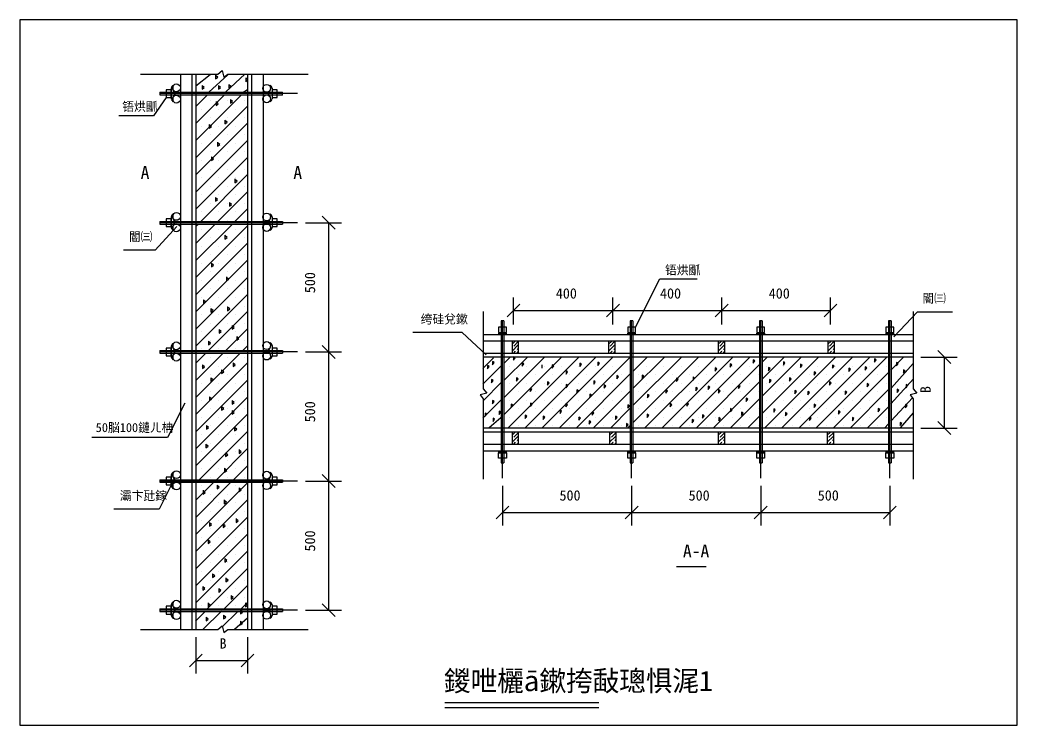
# Model space of a CAD drawing. Header units: metres. Extents: x 0 to 193, y 0 to 136.
import ezdxf

# ---------------------------------------------------------------- set-up
doc = ezdxf.new("R2010")
doc.units = ezdxf.units.M
doc.layers.add(' ', color=7, linetype='Continuous')

msp = doc.modelspace()

# ---------------------------------------------------------------- linework, layer by layer
at = {"layer": ' '}
for p, q in [((23.31, 125.99), (38.31, 125.99)), ((31.06, 125.99), (31.06, 18.49)), ((33.28, 125.99), (33.28, 18.49)), ((34.06, 125.99), (34.06, 18.49)), ((34.07, 123.75), (36.84, 125.96)), ((36.59, 122.52), (40.22, 125.9)), ((37.88, 125.84), (37.88, 125.1)), ((38.29, 125.43), (37.88, 125.76)), ((38.31, 125.99), (39.13, 126.74)), ((39.13, 126.74), (39.5, 125.44)), ((39.5, 125.44), (40.24, 126)), ((39.85, 122.58), (43.54, 126.02)), ((40.24, 125.99), (55.81, 125.99)), ((44.06, 125.99), (44.06, 18.49)), ((44.85, 125.99), (44.85, 18.49)), ((47.06, 125.99), (47.06, 18.49)), ((35.26, 123.82), (35.26, 123.08)), ((35.67, 123.41), (35.26, 123.73)), ((37.88, 125.1), (38.29, 125.43)), ((38.44, 123.81), (38.44, 123.07)), ((38.85, 123.4), (38.44, 123.73)), ((40.44, 124.03), (40.44, 123.29)), ((40.85, 123.62), (40.44, 123.95)), ((40.44, 123.29), (40.85, 123.62)), ((43.73, 125.29), (43.73, 124.55)), ((44.14, 124.88), (43.73, 125.2)), ((43.73, 124.55), (44.14, 124.88)), ((27.06, 122.49), (50.81, 122.49)), ((27.06, 122.49), (27.06, 121.99)), ((53.76, 122.24), (27.06, 122.24)), ((27.06, 121.99), (50.81, 121.99)), ((28.31, 122.99), (28.31, 121.49)), ((29.31, 122.99), (28.31, 122.99)), ((29.31, 123.27), (29.31, 121.2)), ((29.31, 121.49), (29.31, 122.99)), ((35.26, 123.08), (35.67, 123.41)), ((38.44, 123.07), (38.85, 123.4)), ((43.24, 122.52), (44.04, 123.01)), ((49.81, 122.99), (48.81, 122.99)), ((48.81, 122.99), (48.81, 121.49)), ((48.82, 123.27), (48.82, 121.2)), ((49.81, 121.49), (49.81, 122.99)), ((50.79, 122.49), (50.79, 121.97)), ((28.31, 121.49), (25.84, 117.96)), ((28.31, 121.49), (29.31, 121.49)), ((37.96, 120.69), (37.96, 119.95)), ((38.37, 120.28), (37.96, 120.61)), ((37.96, 119.95), (38.37, 120.28)), ((40.76, 121.12), (40.76, 120.38)), ((41.17, 120.71), (40.76, 121.04)), ((40.76, 120.38), (41.17, 120.71)), ((48.81, 121.49), (49.81, 121.49)), ((25.84, 117.96), (19.13, 117.96)), ((36.66, 116.27), (36.66, 115.53)), ((37.07, 115.86), (36.66, 116.19)), ((36.66, 115.53), (37.07, 115.86)), ((39.68, 117.13), (39.68, 116.4)), ((40.09, 116.72), (39.68, 117.05)), ((39.68, 116.4), (40.09, 116.72)), ((38.28, 112.82), (38.28, 112.08)), ((38.69, 112.41), (38.28, 112.74)), ((38.28, 112.08), (38.69, 112.41)), ((37.09, 110.02), (37.09, 109.28)), ((37.5, 109.61), (37.09, 109.94)), ((37.09, 109.28), (37.5, 109.61)), ((41.62, 105.71), (41.62, 104.97)), ((42.03, 105.3), (41.62, 105.63)), ((41.62, 104.97), (42.03, 105.3)), ((37.85, 102.15), (37.85, 101.42)), ((38.26, 101.74), (37.85, 102.07)), ((37.85, 101.42), (38.26, 101.74)), ((40.54, 101.18), (40.54, 100.45)), ((40.95, 100.77), (40.54, 101.1)), ((40.54, 100.45), (40.95, 100.77)), ((27.06, 97.49), (50.81, 97.49)), ((27.06, 97.49), (27.06, 96.99)), ((53.76, 97.24), (27.06, 97.24)), ((27.06, 96.99), (50.81, 96.99)), ((28.31, 97.99), (28.31, 96.49)), ((29.31, 97.99), (28.31, 97.99)), ((29.31, 98.37), (29.31, 96.3)), ((29.31, 96.49), (29.31, 97.99)), ((47.11, 97.24), (48.49, 97.24)), ((48.81, 97.99), (48.81, 96.49)), ((49.81, 97.99), (48.81, 97.99)), ((48.82, 98.37), (48.82, 96.3)), ((49.81, 96.49), (49.81, 97.99)), ((50.82, 97.49), (50.82, 96.99)), ((30.38, 96.52), (26.16, 91.96)), ((28.31, 96.49), (29.31, 96.49)), ((39.68, 94.82), (39.68, 94.09)), ((40.09, 94.41), (39.68, 94.74)), ((48.81, 96.49), (49.81, 96.49)), ((39.68, 94.09), (40.09, 94.41)), ((26.16, 91.96), (20.08, 91.96)), ((37.09, 89.44), (37.09, 88.7)), ((37.5, 89.03), (37.09, 89.35)), ((37.09, 88.7), (37.5, 89.03)), ((40, 86.74), (40, 86)), ((40.41, 86.33), (40, 86.66)), ((40, 86), (40.41, 86.33)), ((119.17, 77), (123.88, 86.38)), ((123.88, 86.38), (131.1, 86.38)), ((35.53, 82.32), (35.53, 81.58)), ((35.94, 81.91), (35.53, 82.24)), ((35.53, 81.58), (35.94, 81.91)), ((36.99, 80.66), (36.99, 79.93)), ((37.4, 80.25), (36.99, 80.58)), ((36.99, 79.93), (37.4, 80.25)), ((40.21, 80.96), (40.21, 80.22)), ((40.62, 80.55), (40.21, 80.87)), ((40.21, 80.22), (40.62, 80.55)), ((89.67, 80.09), (89.67, 65.09)), ((169.21, 75.18), (173.79, 80.02)), ((172.91, 80.09), (172.91, 65.09)), ((173.79, 80.02), (180.57, 80.02)), ((41.08, 77.36), (41.08, 76.62)), ((41.49, 76.95), (41.08, 77.27)), ((93.17, 78.25), (93.17, 50.75)), ((93.67, 78.25), (93.17, 78.25)), ((93.42, 47.8), (93.42, 78.25)), ((93.67, 78.25), (93.67, 50.75)), ((118.17, 78.25), (118.17, 50.75)), ((118.67, 78.25), (118.17, 78.25)), ((118.42, 47.8), (118.42, 78.25)), ((118.67, 78.25), (118.67, 50.75)), ((143.17, 78.25), (143.17, 50.75)), ((143.67, 78.25), (143.17, 78.25)), ((143.42, 47.8), (143.42, 78.25)), ((143.67, 78.25), (143.67, 50.75)), ((168.17, 78.25), (168.17, 50.75)), ((168.67, 78.25), (168.17, 78.25)), ((168.42, 47.8), (168.42, 78.25)), ((168.67, 78.25), (168.67, 50.75)), ((38.55, 76.58), (38.55, 75.84)), ((38.96, 76.17), (38.55, 76.49)), ((38.55, 75.84), (38.96, 76.17)), ((41.08, 76.62), (41.49, 76.95)), ((85.59, 75.99), (76.08, 75.99)), ((90.25, 71.64), (85.59, 75.99)), ((89.64, 75.58), (173.04, 75.58)), ((92.56, 75.78), (94.26, 75.78)), ((92.67, 77), (92.67, 76)), ((94.17, 77), (92.67, 77)), ((92.67, 76), (94.17, 76)), ((94.17, 76), (94.17, 77)), ((117.57, 75.78), (119.27, 75.78)), ((117.67, 77), (117.67, 76)), ((119.17, 77), (117.67, 77)), ((117.67, 76), (119.17, 76)), ((119.17, 76), (119.17, 77)), ((142.57, 75.78), (144.27, 75.78)), ((142.67, 77), (142.67, 76)), ((144.17, 77), (142.67, 77)), ((142.67, 76), (144.17, 76)), ((144.17, 76), (144.17, 77)), ((167.56, 75.78), (169.26, 75.78)), ((167.67, 77), (167.67, 76)), ((169.17, 77), (167.67, 77)), ((167.67, 76), (169.17, 76)), ((169.17, 76), (169.17, 77)), ((36.51, 74.34), (36.51, 73.6)), ((36.92, 73.93), (36.51, 74.26)), ((36.51, 73.6), (36.92, 73.93)), ((41.96, 75.21), (41.96, 74.48)), ((42.37, 74.8), (41.96, 75.13)), ((41.96, 74.48), (42.37, 74.8)), ((48.82, 73.48), (48.82, 71.41)), ((172.91, 74.34), (89.67, 74.34)), ((95.29, 74.34), (95.29, 71.96)), ((96.49, 74.34), (96.49, 71.96)), ((113.97, 74.34), (113.97, 71.96)), ((115.17, 74.34), (115.17, 71.96)), ((115.17, 73.5), (115.17, 72.05)), ((135.19, 74.34), (135.19, 71.96)), ((136.39, 74.34), (136.39, 71.96)), ((156.43, 74.34), (156.43, 71.96)), ((157.63, 74.34), (157.63, 71.96)), ((27.06, 72.49), (50.81, 72.49)), ((27.06, 72.49), (27.06, 71.99)), ((53.76, 72.24), (27.06, 72.24)), ((27.06, 71.99), (50.81, 71.99)), ((28.31, 72.99), (28.31, 71.49)), ((29.31, 72.99), (28.31, 72.99)), ((28.31, 71.49), (29.31, 71.49)), ((29.31, 73.32), (29.31, 71.25)), ((29.31, 71.49), (29.31, 72.99)), ((47.11, 72.36), (48.49, 72.36)), ((48.81, 72.99), (48.81, 71.49)), ((49.81, 72.99), (48.81, 72.99)), ((48.81, 71.49), (49.81, 71.49)), ((49.81, 71.49), (49.81, 72.99)), ((50.81, 72.49), (50.81, 71.99)), ((172.91, 71.96), (89.67, 71.96)), ((35.34, 69.76), (35.34, 69.03)), ((35.75, 69.35), (35.34, 69.68)), ((41.28, 70.15), (41.28, 69.42)), ((41.69, 69.74), (41.28, 70.07)), ((41.28, 69.42), (41.69, 69.74)), ((91.68, 71.12), (89.6, 69.05)), ((93.21, 69.59), (89.6, 65.99)), ((172.91, 71.25), (89.67, 71.25)), ((90.51, 69.59), (90.51, 68.95)), ((90.82, 69.38), (90.51, 69.59)), ((91.5, 70.4), (91.5, 69.76)), ((91.82, 70.19), (91.5, 70.4)), ((91.5, 69.76), (91.82, 70.19)), ((95.9, 71.07), (95.58, 71.28)), ((95.58, 71.28), (95.58, 70.65)), ((95.58, 70.65), (95.9, 71.07)), ((97.54, 69.91), (97.23, 70.13)), ((97.23, 70.13), (97.23, 69.49)), ((97.23, 69.49), (97.54, 69.91)), ((101.06, 69.76), (101.06, 69.12)), ((103.02, 69.74), (103.02, 69.1)), ((103.34, 69.53), (103.02, 69.74)), ((103.02, 69.1), (103.34, 69.53)), ((108.75, 69.82), (108.43, 70.03)), ((108.43, 70.03), (108.43, 69.39)), ((108.43, 69.39), (108.75, 69.82)), ((112.22, 70.01), (111.91, 70.22)), ((111.91, 70.22), (111.91, 69.59)), ((111.91, 69.59), (112.22, 70.01)), ((137.5, 69.93), (137.5, 69.3)), ((137.82, 69.72), (137.5, 69.93)), ((137.5, 69.3), (137.82, 69.72)), ((142.26, 70.49), (141.94, 70.71)), ((141.94, 70.71), (141.94, 70.07)), ((141.94, 70.07), (142.26, 70.49)), ((147.8, 70.3), (147.8, 69.67)), ((148.12, 70.09), (147.8, 70.3)), ((147.8, 69.67), (148.12, 70.09)), ((151.14, 69.84), (151.14, 69.2)), ((151.46, 69.62), (151.14, 69.84)), ((151.14, 69.2), (151.46, 69.62)), ((157.35, 69.7), (157.35, 69.07)), ((157.67, 69.49), (157.35, 69.7)), ((165.43, 70.91), (165.43, 70.27)), ((165.75, 70.69), (165.43, 70.91)), ((165.43, 70.27), (165.75, 70.69)), ((168.64, 68.72), (171.04, 71.25)), ((168.77, 65.31), (172.91, 69.99)), ((169.68, 70.21), (169.68, 69.57)), ((170, 70), (169.68, 70.21)), ((169.68, 69.57), (170, 70)), ((35.34, 69.03), (35.75, 69.35)), ((39.04, 68.79), (39.04, 68.05)), ((39.45, 68.38), (39.04, 68.71)), ((39.04, 68.05), (39.45, 68.38)), ((90.51, 68.95), (90.82, 69.38)), ((106.04, 68.37), (105.73, 68.58)), ((105.73, 68.58), (105.73, 67.95)), ((105.73, 67.95), (106.04, 68.37)), ((115.54, 67.65), (115.54, 67.01)), ((115.86, 67.44), (115.54, 67.65)), ((120.48, 67.75), (120.48, 67.12)), ((120.8, 67.54), (120.48, 67.75)), ((134.92, 68.95), (134.6, 69.16)), ((134.6, 69.16), (134.6, 68.52)), ((134.6, 68.52), (134.92, 68.95)), ((144.92, 69.24), (144.92, 68.6)), ((145.24, 69.02), (144.92, 69.24)), ((144.92, 68.6), (145.24, 69.02)), ((153.74, 68.37), (153.74, 67.73)), ((154.06, 68.16), (153.74, 68.37)), ((153.74, 67.73), (154.06, 68.16)), ((157.35, 69.07), (157.67, 69.49)), ((160.49, 69.1), (160.49, 68.47)), ((160.81, 68.89), (160.49, 69.1)), ((160.49, 68.47), (160.81, 68.89)), ((163.63, 69.37), (163.63, 68.73)), ((163.95, 69.16), (163.63, 69.37)), ((163.63, 68.73), (163.95, 69.16)), ((171.08, 68.74), (171.08, 68.1)), ((171.4, 68.53), (171.08, 68.74)), ((171.08, 68.1), (171.4, 68.53)), ((36.99, 67.23), (36.99, 66.5)), ((37.4, 66.82), (36.99, 67.15)), ((36.99, 66.5), (37.4, 66.82)), ((93.21, 66.35), (89.69, 62.74)), ((91.32, 66.89), (91.32, 66.25)), ((91.64, 66.68), (91.32, 66.89)), ((91.32, 66.25), (91.64, 66.68)), ((96.16, 67.23), (96.16, 66.59)), ((96.48, 67.02), (96.16, 67.23)), ((96.16, 66.59), (96.48, 67.02)), ((102.47, 66.25), (102.15, 66.46)), ((102.15, 66.46), (102.15, 65.82)), ((102.15, 65.82), (102.47, 66.25)), ((105.77, 65.95), (105.77, 65.31)), ((106.09, 65.74), (105.77, 65.95)), ((105.77, 65.31), (106.09, 65.74)), ((111.08, 66.64), (111.08, 66)), ((111.4, 66.43), (111.08, 66.64)), ((111.08, 66), (111.4, 66.43)), ((113.1, 65.84), (113.1, 65.21)), ((113.42, 65.63), (113.1, 65.84)), ((115.54, 67.01), (115.86, 67.44)), ((120.48, 67.12), (120.8, 67.54)), ((127.12, 67.17), (127.12, 66.53)), ((127.44, 66.96), (127.12, 67.17)), ((127.12, 66.53), (127.44, 66.96)), ((130.31, 67.38), (130.31, 66.75)), ((130.63, 67.17), (130.31, 67.38)), ((130.31, 66.75), (130.63, 67.17)), ((139.46, 65.57), (139.14, 65.78)), ((139.14, 65.78), (139.14, 65.15)), ((145.12, 66.9), (145.12, 66.26)), ((145.44, 66.69), (145.12, 66.9)), ((145.12, 66.26), (145.44, 66.69)), ((149, 67.23), (149, 66.6)), ((149.32, 67.02), (149, 67.23)), ((149, 66.6), (149.32, 67.02)), ((156.75, 66.43), (156.75, 65.8)), ((157.07, 66.22), (156.75, 66.43)), ((156.75, 65.8), (157.07, 66.22)), ((164.03, 66.1), (164.03, 65.46)), ((164.35, 65.89), (164.03, 66.1)), ((164.03, 65.46), (164.35, 65.89)), ((168.64, 62.18), (172.98, 67.05)), ((171.55, 65.94), (171.55, 65.3)), ((171.87, 65.73), (171.55, 65.94)), ((171.55, 65.3), (171.87, 65.73)), ((90.41, 64.27), (89.12, 63.9)), ((89.12, 63.9), (89.67, 63.16)), ((89.67, 65.09), (90.41, 64.27)), ((99.09, 64.99), (98.77, 65.2)), ((98.77, 65.2), (98.77, 64.57)), ((98.77, 64.57), (99.09, 64.99)), ((107.84, 64.89), (107.84, 64.25)), ((108.16, 64.68), (107.84, 64.89)), ((107.84, 64.25), (108.16, 64.68)), ((110.34, 64.04), (110.34, 63.4)), ((110.66, 63.83), (110.34, 64.04)), ((110.34, 63.4), (110.66, 63.83)), ((113.1, 65.21), (113.42, 65.63)), ((121.81, 63.77), (121.49, 63.99)), ((121.49, 63.99), (121.49, 63.35)), ((121.49, 63.35), (121.81, 63.77)), ((125.05, 64.89), (125.05, 64.25)), ((125.37, 64.68), (125.05, 64.89)), ((125.05, 64.25), (125.37, 64.68)), ((130.84, 65.37), (130.84, 64.73)), ((131.16, 65.15), (130.84, 65.37)), ((130.84, 64.73), (131.16, 65.15)), ((133.23, 65.63), (133.23, 64.99)), ((133.55, 65.42), (133.23, 65.63)), ((133.23, 64.99), (133.55, 65.42)), ((135.57, 64.68), (135.25, 64.89)), ((135.25, 64.89), (135.25, 64.25)), ((135.25, 64.25), (135.57, 64.68)), ((139.14, 65.15), (139.46, 65.57)), ((150, 64.76), (150, 64.13)), ((150.32, 64.55), (150, 64.76)), ((150, 64.13), (150.32, 64.55)), ((152.54, 64.56), (152.54, 63.93)), ((152.86, 64.35), (152.54, 64.56)), ((152.54, 63.93), (152.86, 64.35)), ((160.07, 64.42), (159.75, 64.63)), ((159.75, 64.63), (159.75, 63.99)), ((159.75, 63.99), (160.07, 64.42)), ((169.81, 65), (169.81, 64.37)), ((170.13, 64.79), (169.81, 65)), ((169.81, 64.37), (170.13, 64.79)), ((173.65, 64.27), (172.36, 63.9)), ((172.36, 63.9), (172.91, 63.16)), ((172.91, 65.09), (173.65, 64.27)), ((31.91, 62.33), (28.57, 55.66)), ((36.7, 63.54), (36.7, 62.8)), ((37.11, 63.13), (36.7, 63.45)), ((36.7, 62.8), (37.11, 63.13)), ((41.08, 62.86), (41.08, 62.12)), ((41.49, 62.45), (41.08, 62.77)), ((41.08, 62.12), (41.49, 62.45)), ((93.12, 62.92), (89.6, 59.41)), ((89.67, 63.17), (89.67, 47.59)), ((91.5, 62.83), (91.5, 62.2)), ((91.82, 62.62), (91.5, 62.83)), ((91.5, 62.2), (91.82, 62.62)), ((95.1, 62.12), (95.1, 61.48)), ((95.42, 61.9), (95.1, 62.12)), ((95.1, 61.48), (95.42, 61.9)), ((99.19, 62.1), (98.87, 62.31)), ((98.87, 62.31), (98.87, 61.67)), ((98.87, 61.67), (99.19, 62.1)), ((105.66, 62.23), (105.66, 61.6)), ((105.98, 62.02), (105.66, 62.23)), ((105.66, 61.6), (105.98, 62.02)), ((117.72, 61.97), (117.72, 61.33)), ((118.04, 61.76), (117.72, 61.97)), ((125.9, 62.23), (125.9, 61.6)), ((126.22, 62.02), (125.9, 62.23)), ((125.9, 61.6), (126.22, 62.02)), ((129.09, 62.39), (129.09, 61.76)), ((129.41, 62.18), (129.09, 62.39)), ((129.09, 61.76), (129.41, 62.18)), ((140.91, 63.06), (140.59, 63.27)), ((140.59, 63.27), (140.59, 62.64)), ((140.59, 62.64), (140.91, 63.06)), ((153.74, 62.09), (153.74, 61.46)), ((154.06, 61.88), (153.74, 62.09)), ((153.74, 61.46), (154.06, 61.88)), ((168.64, 58.84), (172.85, 63.38)), ((171.48, 62.07), (171.48, 61.43)), ((171.8, 61.85), (171.48, 62.07)), ((171.48, 61.43), (171.8, 61.85)), ((172.91, 63.17), (172.91, 47.59)), ((39.04, 61.69), (39.04, 60.95)), ((39.45, 61.28), (39.04, 61.61)), ((39.04, 60.95), (39.45, 61.28)), ((41.08, 60.91), (41.08, 60.17)), ((41.49, 60.5), (41.08, 60.83)), ((41.08, 60.17), (41.49, 60.5)), ((90.06, 60.4), (90.06, 59.77)), ((90.37, 60.19), (90.06, 60.4)), ((90.06, 59.77), (90.37, 60.19)), ((92.76, 60.76), (92.76, 60.13)), ((93.08, 60.55), (92.76, 60.76)), ((92.76, 60.13), (93.08, 60.55)), ((98.12, 59.78), (97.81, 59.99)), ((97.81, 59.99), (97.81, 59.36)), ((104.88, 60.75), (104.57, 60.96)), ((104.57, 60.96), (104.57, 60.32)), ((104.57, 60.32), (104.88, 60.75)), ((110.76, 60.64), (110.76, 60)), ((111.08, 60.43), (110.76, 60.64)), ((110.76, 60), (111.08, 60.43)), ((117.72, 61.33), (118.04, 61.76)), ((121.76, 59.95), (121.44, 60.16)), ((121.44, 60.16), (121.44, 59.53)), ((121.44, 59.53), (121.76, 59.95)), ((132.12, 60.06), (132.12, 59.42)), ((132.44, 59.85), (132.12, 60.06)), ((132.12, 59.42), (132.44, 59.85)), ((137.91, 61.03), (137.6, 61.25)), ((137.6, 61.25), (137.6, 60.61)), ((137.6, 60.61), (137.91, 61.03)), ((140.04, 60.36), (139.72, 60.57)), ((139.72, 60.57), (139.72, 59.93)), ((139.72, 59.93), (140.04, 60.36)), ((145.93, 61.23), (145.93, 60.59)), ((146.24, 61.01), (145.93, 61.23)), ((145.93, 60.59), (146.24, 61.01)), ((148.2, 60.49), (148.2, 59.85)), ((148.52, 60.28), (148.2, 60.49)), ((148.2, 59.85), (148.52, 60.28)), ((158.48, 60.83), (158.48, 60.19)), ((158.8, 60.61), (158.48, 60.83)), ((158.48, 60.19), (158.8, 60.61)), ((166.49, 61.08), (166.17, 61.29)), ((166.17, 61.29), (166.17, 60.66)), ((166.17, 60.66), (166.49, 61.08)), ((170.51, 57.57), (172.98, 60.44)), ((36.12, 57.99), (36.12, 57.25)), ((93.12, 59.5), (90.87, 57.52)), ((91.59, 59.41), (91.59, 58.77)), ((91.91, 59.2), (91.59, 59.41)), ((91.59, 58.77), (91.91, 59.2)), ((97.81, 59.36), (98.12, 59.78)), ((101.6, 59.59), (101.28, 59.8)), ((101.28, 59.8), (101.28, 59.16)), ((101.28, 59.16), (101.6, 59.59)), ((108.21, 59.63), (108.21, 59)), ((108.53, 59.42), (108.21, 59.63)), ((108.21, 59), (108.53, 59.42)), ((110.23, 58.89), (110.23, 58.25)), ((110.55, 58.68), (110.23, 58.89)), ((110.23, 58.25), (110.55, 58.68)), ((115.28, 59.79), (115.28, 59.16)), ((115.6, 59.58), (115.28, 59.79)), ((115.28, 59.16), (115.6, 59.58)), ((117.46, 58.36), (117.46, 57.72)), ((117.78, 58.15), (117.46, 58.36)), ((117.46, 57.72), (117.78, 58.15)), ((130.15, 59.16), (130.15, 58.52)), ((130.47, 58.94), (130.15, 59.16)), ((130.15, 58.52), (130.47, 58.94)), ((135.3, 59.53), (135.3, 58.89)), ((135.62, 59.31), (135.3, 59.53)), ((135.3, 58.89), (135.62, 59.31)), ((152.87, 59.62), (152.87, 58.99)), ((153.19, 59.41), (152.87, 59.62)), ((152.87, 58.99), (153.19, 59.41)), ((161.16, 59.56), (161.16, 58.92)), ((161.48, 59.34), (161.16, 59.56)), ((161.16, 58.92), (161.48, 59.34)), ((170.42, 58.59), (170.42, 57.96)), ((170.73, 58.38), (170.42, 58.59)), ((170.42, 57.96), (170.73, 58.38)), ((36.53, 57.58), (36.12, 57.91)), ((36.12, 57.25), (36.53, 57.58)), ((41.57, 57.7), (41.57, 56.96)), ((41.98, 57.29), (41.57, 57.62)), ((41.57, 56.96), (41.98, 57.29)), ((172.91, 57.5), (89.67, 57.5)), ((172.91, 56.67), (89.67, 56.67)), ((95.29, 56.7), (95.29, 54.32)), ((96.49, 56.7), (96.49, 54.32)), ((114.17, 56.7), (114.17, 54.32)), ((115.37, 56.7), (115.37, 54.32)), ((135.21, 56.7), (135.21, 54.32)), ((136.41, 56.7), (136.41, 54.32)), ((156.31, 56.7), (156.31, 54.32)), ((157.51, 56.7), (157.51, 54.32)), ((28.57, 55.66), (13.92, 55.66)), ((36.02, 54.39), (36.02, 53.65)), ((36.43, 53.98), (36.02, 54.31)), ((172.91, 54.32), (89.67, 54.32)), ((36.02, 53.65), (36.43, 53.98)), ((39.82, 52.73), (39.82, 52)), ((40.23, 52.32), (39.82, 52.65)), ((39.82, 52), (40.23, 52.32)), ((42.45, 53.32), (42.45, 52.58)), ((42.86, 52.91), (42.45, 53.24)), ((42.45, 52.58), (42.86, 52.91)), ((89.64, 53.09), (173.04, 53.09)), ((92.56, 52.89), (94.26, 52.89)), ((92.67, 51.67), (92.67, 52.67)), ((92.67, 52.67), (94.17, 52.67)), ((94.17, 52.67), (94.17, 51.67)), ((117.57, 52.89), (119.27, 52.89)), ((117.67, 51.67), (117.67, 52.67)), ((117.67, 52.67), (119.17, 52.67)), ((119.17, 52.67), (119.17, 51.67)), ((142.57, 52.89), (144.27, 52.89)), ((142.67, 51.67), (142.67, 52.67)), ((142.67, 52.67), (144.17, 52.67)), ((144.17, 52.67), (144.17, 51.67)), ((167.56, 52.89), (169.26, 52.89)), ((167.67, 51.67), (167.67, 52.67)), ((167.67, 52.67), (169.17, 52.67)), ((169.17, 52.67), (169.17, 51.67)), ((94.17, 51.67), (92.67, 51.67)), ((93.67, 50.69), (93.17, 50.69)), ((119.17, 51.67), (117.67, 51.67)), ((118.17, 50.74), (118.67, 50.74)), ((144.17, 51.67), (142.67, 51.67)), ((143.67, 50.72), (143.17, 50.72)), ((169.17, 51.67), (167.67, 51.67)), ((168.66, 50.72), (168.16, 50.72)), ((29.31, 48.38), (29.31, 46.32)), ((39.62, 49.72), (39.62, 48.98)), ((40.03, 49.31), (39.62, 49.64)), ((39.62, 48.98), (40.03, 49.31)), ((48.82, 48.38), (48.82, 46.32)), ((29.7, 47.33), (26.94, 41.81)), ((27.06, 47.49), (50.81, 47.49)), ((27.06, 47.49), (27.06, 46.99)), ((53.76, 47.24), (27.06, 47.24)), ((27.06, 46.99), (50.81, 46.99)), ((28.31, 47.99), (28.31, 46.49)), ((29.31, 47.99), (28.31, 47.99)), ((28.31, 46.49), (29.31, 46.49)), ((29.31, 46.49), (29.31, 47.99)), ((38.17, 46.44), (38.17, 45.71)), ((38.58, 46.03), (38.17, 46.36)), ((47.11, 47.26), (48.49, 47.26)), ((49.81, 47.99), (48.81, 47.99)), ((48.81, 47.99), (48.81, 46.49)), ((48.81, 46.49), (49.81, 46.49)), ((49.81, 46.49), (49.81, 47.99)), ((50.81, 47.49), (50.81, 46.99)), ((35.46, 45.46), (35.46, 44.72)), ((35.87, 45.05), (35.46, 45.38)), ((35.46, 44.72), (35.87, 45.05)), ((38.17, 45.71), (38.58, 46.03)), ((42.44, 45.95), (42.44, 45.21)), ((42.85, 45.54), (42.44, 45.87)), ((42.44, 45.21), (42.85, 45.54)), ((39.56, 43.57), (39.56, 42.83)), ((39.97, 43.16), (39.56, 43.49)), ((39.56, 42.83), (39.97, 43.16)), ((26.94, 41.81), (18.16, 41.81)), ((36.69, 39.23), (36.69, 38.49)), ((37.1, 38.81), (36.69, 39.14)), ((36.69, 38.49), (37.1, 38.81)), ((39.32, 38.98), (39.32, 38.24)), ((39.73, 38.57), (39.32, 38.9)), ((41.86, 39.96), (41.86, 39.23)), ((42.27, 39.55), (41.86, 39.88)), ((41.86, 39.23), (42.27, 39.55)), ((39.32, 38.24), (39.73, 38.57)), ((36.44, 35.86), (36.44, 35.12)), ((36.86, 35.45), (36.44, 35.78)), ((36.44, 35.12), (36.86, 35.45)), ((39.65, 32.25), (39.65, 31.51)), ((40.06, 31.84), (39.65, 32.17)), ((39.65, 31.51), (40.06, 31.84)), ((37.31, 29.3), (37.31, 28.56)), ((37.72, 28.89), (37.31, 29.22)), ((127.12, 30.7), (132.87, 30.7)), ((37.31, 28.56), (37.72, 28.89)), ((39.89, 28.48), (39.89, 27.74)), ((40.3, 28.07), (39.89, 28.4)), ((39.89, 27.74), (40.3, 28.07)), ((35.38, 26.84), (35.38, 26.1)), ((35.79, 26.43), (35.38, 26.76)), ((35.38, 26.1), (35.79, 26.43)), ((38.5, 26.43), (38.5, 25.69)), ((38.91, 26.02), (38.5, 26.35)), ((38.5, 25.69), (38.91, 26.02)), ((40.88, 25.11), (40.88, 24.38)), ((29.31, 23.29), (29.31, 21.23)), ((36.44, 23.64), (36.44, 22.9)), ((36.86, 23.23), (36.44, 23.56)), ((36.44, 22.9), (36.86, 23.23)), ((41.29, 24.7), (40.88, 25.03)), ((40.88, 24.38), (41.29, 24.7)), ((43.67, 23.64), (43.67, 22.9)), ((44.08, 23.23), (43.67, 23.56)), ((43.67, 22.9), (44.08, 23.23)), ((48.82, 23.29), (48.82, 21.23)), ((27.06, 22.49), (50.81, 22.49)), ((27.06, 22.49), (27.06, 21.99)), ((53.76, 22.24), (27.06, 22.24)), ((27.06, 21.99), (50.81, 21.99)), ((28.31, 22.99), (28.31, 21.49)), ((29.31, 22.99), (28.31, 22.99)), ((28.31, 21.49), (29.31, 21.49)), ((29.31, 21.49), (29.31, 22.99)), ((35.86, 22), (34, 20.1)), ((39, 22.05), (35.38, 18.48)), ((42.19, 21.96), (39.14, 19.01)), ((39.43, 21.28), (39.43, 20.54)), ((42.67, 22.28), (42.67, 21.54)), ((43.08, 21.87), (42.67, 22.2)), ((42.67, 21.54), (43.08, 21.87)), ((47.11, 22.17), (48.49, 22.17)), ((49.81, 22.99), (48.81, 22.99)), ((48.81, 22.99), (48.81, 21.49)), ((48.81, 21.49), (49.81, 21.49)), ((49.81, 21.49), (49.81, 22.99)), ((50.81, 22.49), (50.81, 21.99)), ((36.05, 20.9), (36.05, 20.16)), ((36.46, 20.49), (36.05, 20.82)), ((36.05, 20.16), (36.46, 20.49)), ((39.84, 20.87), (39.43, 21.2)), ((39.43, 20.54), (39.84, 20.87)), ((44.05, 20.67), (41.57, 18.48)), ((42.67, 20.14), (42.67, 19.4)), ((43.08, 19.73), (42.67, 20.05)), ((42.67, 19.4), (43.08, 19.73)), ((23.31, 18.49), (38.31, 18.49)), ((38.31, 18.49), (39.13, 19.24)), ((39.13, 19.24), (39.5, 17.94)), ((39.5, 17.94), (40.24, 18.5)), ((40.24, 18.49), (55.81, 18.49))]:
    msp.add_line(p, q, dxfattribs=at)
for centre, radius in [((42.5, 125.66), 0), ((30.3, 123.36), 0.76), ((34.99, 125.41), 0), ((36.04, 124.24), 0), ((36.35, 125.1), 0), ((37.15, 124.36), 0), ((38.87, 125.23), 0), ((39.24, 123.81), 0), ((39.98, 124.67), 0), ((41.39, 125.04), 0), ((42.62, 123.81), 0), ((43.11, 124.73), 0), ((47.77, 123.25), 0.76), ((30.3, 121.16), 0.76), ((36.1, 123.26), 0), ((39.91, 123.07), 0), ((41.7, 123.38), 0), ((42.81, 122.95), 0), ((47.77, 121.22), 0.76), ((30.3, 98.47), 0.76), ((47.77, 98.35), 0.76), ((30.3, 96.26), 0.76), ((47.77, 96.32), 0.76), ((30.3, 73.42), 0.76), ((47.77, 73.46), 0.76), ((30.3, 71.21), 0.76), ((47.77, 71.43), 0.76), ((90.15, 70.67), 0), ((91.32, 69.59), 0), ((92.4, 70.4), 0), ((169.17, 70.97), 0), ((170.2, 69.63), 0), ((171.78, 70.18), 0), ((90.15, 68.06), 0), ((91.95, 67.97), 0), ((169.33, 68.29), 0), ((172.33, 68.13), 0), ((169.88, 65.85), 0), ((170.83, 65.77), 0), ((171.38, 67.42), 0), ((90.6, 65.63), 0), ((90.6, 64.28), 0), ((91.59, 65.27), 0), ((91.95, 65.63), 0), ((92.58, 64.01), 0), ((93.03, 65), 0), ((171.54, 64.19), 0), ((90.69, 62.02), 0), ((91.59, 63.29), 0), ((170.59, 62.77), 0), ((91.32, 60.67), 0), ((92.13, 60.13), 0), ((169.25, 61.2), 0), ((171.07, 60.25), 0), ((90.78, 59.5), 0), ((91.32, 58.78), 0), ((92.4, 58.24), 0), ((170.12, 59.54), 0), ((172.41, 57.96), 0), ((30.3, 48.48), 0.76), ((47.77, 48.37), 0.76), ((30.3, 46.28), 0.76), ((47.77, 46.34), 0.76), ((30.3, 23.39), 0.76), ((47.77, 23.28), 0.76), ((30.3, 21.19), 0.76), ((36.14, 21.62), 0), ((37.72, 21.48), 0), ((47.77, 21.24), 0.76), ((35.05, 19.96), 0), ((35.29, 20.96), 0), ((37.57, 19.81), 0), ((38.62, 20.62), 0), ((39, 19.91), 0), ((40.71, 19.91), 0), ((40.81, 20.86), 0), ((41.48, 19.48), 0), ((41.62, 21.1), 0), ((43, 21.05), 0), ((34.91, 19.15), 0), ((39.33, 19.05), 0), ((43.62, 19.29), 0)]:
    msp.add_circle(centre, radius, dxfattribs=at)
for centre, radius, start, end in [((30.2, 123.09), 0.91, 125.17, 168.99), ((30.99, 123.3), 1.41, 158.38, 229.13), ((47.14, 123.3), 1.41, -49.13, 21.62), ((47.92, 123.09), 0.91, 11.01, 54.83), ((30.99, 121.18), 1.41, 130.87, 201.62), ((47.14, 121.18), 1.41, -21.62, 49.13), ((30.17, 121.38), 0.88, 192.27, 237.52), ((47.96, 121.38), 0.88, 302.48, 347.73), ((30.2, 98.19), 0.91, 125.17, 168.99), ((30.99, 98.41), 1.41, 158.38, 229.13), ((47.14, 98.41), 1.41, -49.13, 21.62), ((47.92, 98.19), 0.91, 11.01, 54.83), ((30.99, 96.28), 1.41, 130.87, 201.62), ((47.14, 96.28), 1.41, -21.62, 49.13), ((30.17, 96.49), 0.88, 192.27, 237.52), ((47.96, 96.49), 0.88, 302.48, 347.73), ((30.2, 73.14), 0.91, 125.17, 168.99), ((30.99, 73.36), 1.41, 158.38, 229.13), ((47.14, 73.52), 1.41, -49.13, 21.62), ((47.92, 73.31), 0.91, 11.01, 54.83), ((30.99, 71.23), 1.41, 130.87, 201.62), ((47.14, 71.39), 1.41, -21.62, 49.13), ((30.17, 71.44), 0.88, 192.27, 237.52), ((47.96, 71.6), 0.88, 302.48, 347.73), ((30.2, 48.21), 0.91, 125.17, 168.99), ((30.99, 48.42), 1.41, 158.38, 229.13), ((47.14, 48.42), 1.41, -49.13, 21.62), ((47.92, 48.21), 0.91, 11.01, 54.83), ((30.99, 46.3), 1.41, 130.87, 201.62), ((47.14, 46.3), 1.41, -21.62, 49.13), ((30.17, 46.5), 0.88, 192.27, 237.52), ((47.96, 46.5), 0.88, 302.48, 347.73), ((30.2, 23.12), 0.91, 125.17, 168.99), ((30.99, 23.33), 1.41, 158.38, 229.13), ((47.14, 23.33), 1.41, -49.13, 21.62), ((47.92, 23.12), 0.91, 11.01, 54.83), ((30.99, 21.21), 1.41, 130.87, 201.62), ((47.14, 21.21), 1.41, -21.62, 49.13), ((30.17, 21.41), 0.88, 192.27, 237.52), ((47.96, 21.41), 0.88, 302.48, 347.73)]:
    msp.add_arc(centre, radius, start, end, dxfattribs=at)
for p, q in [((34.06, 113.13), (42.92, 121.99)), ((34.06, 116.45), (39.61, 121.99)), ((34.06, 119.76), (36.3, 121.99)), ((34.06, 109.82), (44.06, 119.82)), ((36.84, 120.88), (36.84, 120.88)), ((40.15, 120.88), (40.15, 120.88)), ((43.47, 120.88), (43.47, 120.88)), ((35.18, 119.22), (35.18, 119.22)), ((38.5, 119.22), (38.5, 119.22)), ((41.81, 119.22), (41.81, 119.22)), ((34.06, 106.5), (44.06, 116.5)), ((35.18, 115.91), (35.18, 115.91)), ((36.84, 117.56), (36.84, 117.56)), ((38.5, 115.91), (38.5, 115.91)), ((40.15, 117.56), (40.15, 117.56)), ((41.81, 115.91), (41.81, 115.91)), ((43.47, 117.56), (43.47, 117.56)), ((36.84, 114.25), (36.84, 114.25)), ((40.15, 114.25), (40.15, 114.25)), ((43.47, 114.25), (43.47, 114.25)), ((34.06, 103.19), (44.06, 113.19)), ((35.18, 112.59), (35.18, 112.59)), ((38.5, 112.59), (38.5, 112.59)), ((41.81, 112.59), (41.81, 112.59)), ((36.84, 110.94), (36.84, 110.94)), ((40.15, 110.94), (40.15, 110.94)), ((43.47, 110.94), (43.47, 110.94)), ((34.06, 99.87), (44.06, 109.87)), ((35.18, 109.28), (35.18, 109.28)), ((38.5, 109.28), (38.5, 109.28)), ((41.81, 109.28), (41.81, 109.28)), ((35, 97.49), (44.06, 106.56)), ((36.84, 107.62), (36.84, 107.62)), ((40.15, 107.62), (40.15, 107.62)), ((43.47, 107.62), (43.47, 107.62)), ((35.18, 105.96), (35.18, 105.96)), ((36.84, 104.31), (36.84, 104.31)), ((38.5, 105.96), (38.5, 105.96)), ((40.15, 104.31), (40.15, 104.31)), ((41.81, 105.96), (41.81, 105.96)), ((43.47, 104.31), (43.47, 104.31)), ((35.18, 102.65), (35.18, 102.65)), ((38.31, 97.49), (44.06, 103.25)), ((38.5, 102.65), (38.5, 102.65)), ((41.81, 102.65), (41.81, 102.65)), ((36.84, 100.99), (36.84, 100.99)), ((40.15, 100.99), (40.15, 100.99)), ((43.47, 100.99), (43.47, 100.99)), ((35.18, 99.33), (35.18, 99.33)), ((38.5, 99.33), (38.5, 99.33)), ((41.63, 97.49), (44.06, 99.93)), ((41.81, 99.33), (41.81, 99.33)), ((61.01, 95.99), (58.51, 98.49)), ((34.06, 89.93), (41.13, 96.99)), ((34.06, 93.25), (37.81, 96.99)), ((34.06, 96.56), (34.5, 96.99)), ((34.06, 86.62), (44.06, 96.62)), ((36.84, 97.68), (36.84, 97.68)), ((40.15, 97.68), (40.15, 97.68)), ((43.47, 97.68), (43.47, 97.68)), ((55.26, 97.24), (62.26, 97.24)), ((59.76, 97.24), (59.76, 72.24)), ((35.18, 96.02), (35.18, 96.02)), ((38.5, 96.02), (38.5, 96.02)), ((41.81, 96.02), (41.81, 96.02)), ((34.06, 83.3), (44.06, 93.3)), ((35.18, 92.71), (35.18, 92.71)), ((36.84, 94.36), (36.84, 94.36)), ((38.5, 92.71), (38.5, 92.71)), ((40.15, 94.36), (40.15, 94.36)), ((41.81, 92.71), (41.81, 92.71)), ((43.47, 94.36), (43.47, 94.36)), ((36.84, 91.05), (36.84, 91.05)), ((40.15, 91.05), (40.15, 91.05)), ((43.47, 91.05), (43.47, 91.05)), ((34.06, 79.99), (44.06, 89.99)), ((35.18, 89.39), (35.18, 89.39)), ((38.5, 89.39), (38.5, 89.39)), ((41.81, 89.39), (41.81, 89.39)), ((36.84, 87.73), (36.84, 87.73)), ((40.15, 87.73), (40.15, 87.73)), ((43.47, 87.73), (43.47, 87.73)), ((34.06, 76.67), (44.06, 86.67)), ((35.18, 86.08), (35.18, 86.08)), ((38.5, 86.08), (38.5, 86.08)), ((41.81, 86.08), (41.81, 86.08)), ((34.06, 73.36), (44.06, 83.36)), ((36.84, 84.42), (36.84, 84.42)), ((40.15, 84.42), (40.15, 84.42)), ((43.47, 84.42), (43.47, 84.42)), ((35.18, 82.76), (35.18, 82.76)), ((36.84, 81.1), (36.84, 81.1)), ((38.5, 82.76), (38.5, 82.76)), ((40.15, 81.1), (40.15, 81.1)), ((41.81, 82.76), (41.81, 82.76)), ((43.47, 81.1), (43.47, 81.1)), ((96.8, 81.5), (94.3, 79)), ((95.55, 77.54), (95.55, 82.75)), ((116.07, 81.5), (113.57, 79)), ((113.57, 79), (116.07, 81.5)), ((114.82, 77.54), (114.82, 82.75)), ((114.82, 77.54), (114.82, 82.75)), ((137.12, 81.5), (134.62, 79)), ((134.62, 79), (137.12, 81.5)), ((135.87, 77.54), (135.87, 82.75)), ((135.87, 77.54), (135.87, 82.75)), ((155.68, 79), (158.18, 81.5)), ((156.93, 77.54), (156.93, 82.75)), ((35.18, 79.45), (35.18, 79.45)), ((36.51, 72.49), (44.06, 80.04)), ((38.5, 79.45), (38.5, 79.45)), ((41.81, 79.45), (41.81, 79.45)), ((95.55, 80.25), (114.82, 80.25)), ((114.82, 80.25), (135.87, 80.25)), ((135.87, 80.25), (156.93, 80.25)), ((36.84, 77.79), (36.84, 77.79)), ((40.15, 77.79), (40.15, 77.79)), ((43.47, 77.79), (43.47, 77.79)), ((35.18, 76.13), (35.18, 76.13)), ((38.5, 76.13), (38.5, 76.13)), ((39.83, 72.49), (44.06, 76.73)), ((41.81, 76.13), (41.81, 76.13)), ((36.84, 74.48), (36.84, 74.48)), ((40.15, 74.48), (40.15, 74.48)), ((43.14, 72.49), (44.06, 73.41)), ((43.47, 74.48), (43.47, 74.48)), ((58.51, 73.49), (61.01, 70.99)), ((61.01, 70.99), (58.51, 73.49)), ((95.29, 73.73), (95.9, 74.34)), ((95.29, 72.38), (96.49, 73.58)), ((95.62, 73.38), (96.46, 74.22)), ((113.97, 73.73), (114.58, 74.34)), ((113.97, 72.38), (115.17, 73.58)), ((114.3, 73.38), (115.14, 74.22)), ((135.19, 73.73), (135.8, 74.34)), ((135.19, 72.38), (136.39, 73.58)), ((135.52, 73.38), (136.36, 74.22)), ((156.43, 73.73), (157.04, 74.34)), ((156.43, 72.38), (157.63, 73.58)), ((156.76, 73.38), (157.6, 74.22)), ((34.06, 63.41), (42.64, 71.99)), ((34.06, 66.73), (39.33, 71.99)), ((34.06, 70.04), (36.01, 71.99)), ((35.18, 72.82), (35.18, 72.82)), ((38.5, 72.82), (38.5, 72.82)), ((41.81, 72.82), (41.81, 72.82)), ((55.26, 72.24), (62.26, 72.24)), ((55.26, 72.24), (62.26, 72.24)), ((59.76, 72.24), (59.76, 47.24)), ((95.45, 73.21), (95.45, 73.21)), ((95.54, 71.96), (95.95, 72.37)), ((96.12, 72.54), (96.12, 72.54)), ((96.21, 71.96), (96.49, 72.23)), ((96.29, 72.71), (96.49, 72.91)), ((114.13, 73.21), (114.13, 73.21)), ((114.22, 71.96), (114.64, 72.37)), ((114.81, 72.54), (114.81, 72.54)), ((114.9, 71.96), (115.17, 72.23)), ((114.97, 72.71), (115.17, 72.91)), ((135.35, 73.21), (135.35, 73.21)), ((135.45, 71.96), (135.86, 72.37)), ((136.03, 72.54), (136.03, 72.54)), ((136.12, 71.96), (136.39, 72.23)), ((136.2, 72.71), (136.39, 72.91)), ((156.59, 73.21), (156.59, 73.21)), ((156.68, 71.96), (157.1, 72.37)), ((157.26, 72.54), (157.26, 72.54)), ((157.36, 71.96), (157.63, 72.23)), ((157.43, 72.71), (157.63, 72.91)), ((180.2, 70), (177.7, 72.5)), ((34.06, 60.1), (44.06, 70.1)), ((35.18, 69.5), (35.18, 69.5)), ((36.84, 71.16), (36.84, 71.16)), ((38.5, 69.5), (38.5, 69.5)), ((40.15, 71.16), (40.15, 71.16)), ((41.81, 69.5), (41.81, 69.5)), ((43.47, 71.16), (43.47, 71.16)), ((93.67, 66.67), (98.24, 71.25)), ((93.67, 69.98), (94.93, 71.25)), ((93.67, 63.36), (101.56, 71.25)), ((93.67, 60.04), (104.87, 71.25)), ((94.44, 57.5), (108.19, 71.25)), ((94.84, 69.5), (94.84, 69.5)), ((96.5, 71.16), (96.5, 71.16)), ((97.75, 57.5), (111.5, 71.25)), ((98.16, 69.5), (98.16, 69.5)), ((99.82, 71.16), (99.82, 71.16)), ((101.07, 57.5), (114.82, 71.25)), ((101.47, 69.5), (101.47, 69.5)), ((103.13, 71.16), (103.13, 71.16)), ((104.38, 57.5), (118.13, 71.25)), ((104.79, 69.5), (104.79, 69.5)), ((106.45, 71.16), (106.45, 71.16)), ((108.1, 69.5), (108.1, 69.5)), ((109.76, 71.16), (109.76, 71.16)), ((111.42, 69.5), (111.42, 69.5)), ((113.07, 71.16), (113.07, 71.16)), ((114.73, 69.5), (114.73, 69.5)), ((116.39, 71.16), (116.39, 71.16)), ((118.05, 69.5), (118.05, 69.5)), ((118.67, 68.47), (121.45, 71.25)), ((118.67, 65.15), (124.76, 71.25)), ((118.67, 61.84), (128.08, 71.25)), ((118.67, 58.52), (131.39, 71.25)), ((119.7, 71.16), (119.7, 71.16)), ((120.95, 57.5), (134.7, 71.25)), ((121.36, 69.5), (121.36, 69.5)), ((123.02, 71.16), (123.02, 71.16)), ((124.27, 57.5), (138.02, 71.25)), ((124.68, 69.5), (124.68, 69.5)), ((126.33, 71.16), (126.33, 71.16)), ((127.58, 57.5), (141.33, 71.25)), ((127.99, 69.5), (127.99, 69.5)), ((129.65, 71.16), (129.65, 71.16)), ((130.9, 57.5), (143.17, 69.77)), ((131.3, 69.5), (131.3, 69.5)), ((132.96, 71.16), (132.96, 71.16)), ((134.62, 69.5), (134.62, 69.5)), ((136.28, 71.16), (136.28, 71.16)), ((137.93, 69.5), (137.93, 69.5)), ((139.59, 71.16), (139.59, 71.16)), ((141.25, 69.5), (141.25, 69.5)), ((142.91, 71.16), (142.91, 71.16)), ((143.67, 70.27), (144.65, 71.25)), ((143.67, 66.95), (147.96, 71.25)), ((143.67, 63.64), (151.28, 71.25)), ((143.67, 60.32), (154.59, 71.25)), ((144.16, 57.5), (157.91, 71.25)), ((144.56, 69.5), (144.56, 69.5)), ((146.22, 71.16), (146.22, 71.16)), ((147.47, 57.5), (161.22, 71.25)), ((147.88, 69.5), (147.88, 69.5)), ((149.53, 71.16), (149.53, 71.16)), ((150.79, 57.5), (164.54, 71.25)), ((151.19, 69.5), (151.19, 69.5)), ((152.85, 71.16), (152.85, 71.16)), ((154.1, 57.5), (167.85, 71.25)), ((154.51, 69.5), (154.51, 69.5)), ((156.16, 71.16), (156.16, 71.16)), ((157.82, 69.5), (157.82, 69.5)), ((159.48, 71.16), (159.48, 71.16)), ((161.14, 69.5), (161.14, 69.5)), ((162.79, 71.16), (162.79, 71.16)), ((164.45, 69.5), (164.45, 69.5)), ((166.11, 71.16), (166.11, 71.16)), ((167.76, 69.5), (167.76, 69.5)), ((174.41, 71.25), (181.45, 71.25)), ((178.95, 71.25), (178.95, 57.5)), ((36.84, 67.85), (36.84, 67.85)), ((40.15, 67.85), (40.15, 67.85)), ((43.47, 67.85), (43.47, 67.85)), ((96.5, 67.85), (96.5, 67.85)), ((99.82, 67.85), (99.82, 67.85)), ((103.13, 67.85), (103.13, 67.85)), ((106.45, 67.85), (106.45, 67.85)), ((107.7, 57.5), (118.17, 67.97)), ((109.76, 67.85), (109.76, 67.85)), ((113.07, 67.85), (113.07, 67.85)), ((116.39, 67.85), (116.39, 67.85)), ((119.7, 67.85), (119.7, 67.85)), ((123.02, 67.85), (123.02, 67.85)), ((126.33, 67.85), (126.33, 67.85)), ((129.65, 67.85), (129.65, 67.85)), ((132.96, 67.85), (132.96, 67.85)), ((136.28, 67.85), (136.28, 67.85)), ((139.59, 67.85), (139.59, 67.85)), ((142.91, 67.85), (142.91, 67.85)), ((146.22, 67.85), (146.22, 67.85)), ((149.53, 67.85), (149.53, 67.85)), ((152.85, 67.85), (152.85, 67.85)), ((156.16, 67.85), (156.16, 67.85)), ((157.42, 57.5), (168.17, 68.25)), ((159.48, 67.85), (159.48, 67.85)), ((162.79, 67.85), (162.79, 67.85)), ((166.11, 67.85), (166.11, 67.85)), ((34.06, 56.78), (44.06, 66.78)), ((35.18, 66.19), (35.18, 66.19)), ((38.5, 66.19), (38.5, 66.19)), ((41.81, 66.19), (41.81, 66.19)), ((94.84, 66.19), (94.84, 66.19)), ((98.16, 66.19), (98.16, 66.19)), ((101.47, 66.19), (101.47, 66.19)), ((104.79, 66.19), (104.79, 66.19)), ((108.1, 66.19), (108.1, 66.19)), ((111.42, 66.19), (111.42, 66.19)), ((114.73, 66.19), (114.73, 66.19)), ((118.05, 66.19), (118.05, 66.19)), ((121.36, 66.19), (121.36, 66.19)), ((124.68, 66.19), (124.68, 66.19)), ((127.99, 66.19), (127.99, 66.19)), ((131.3, 66.19), (131.3, 66.19)), ((134.21, 57.5), (143.17, 66.45)), ((134.62, 66.19), (134.62, 66.19)), ((137.93, 66.19), (137.93, 66.19)), ((141.25, 66.19), (141.25, 66.19)), ((144.56, 66.19), (144.56, 66.19)), ((147.88, 66.19), (147.88, 66.19)), ((151.19, 66.19), (151.19, 66.19)), ((154.51, 66.19), (154.51, 66.19)), ((157.82, 66.19), (157.82, 66.19)), ((161.14, 66.19), (161.14, 66.19)), ((164.45, 66.19), (164.45, 66.19)), ((167.76, 66.19), (167.76, 66.19)), ((36.84, 64.53), (36.84, 64.53)), ((40.15, 64.53), (40.15, 64.53)), ((43.47, 64.53), (43.47, 64.53)), ((96.5, 64.53), (96.5, 64.53)), ((99.82, 64.53), (99.82, 64.53)), ((103.13, 64.53), (103.13, 64.53)), ((106.45, 64.53), (106.45, 64.53)), ((109.76, 64.53), (109.76, 64.53)), ((111.01, 57.5), (118.17, 64.65)), ((113.07, 64.53), (113.07, 64.53)), ((116.39, 64.53), (116.39, 64.53)), ((119.7, 64.53), (119.7, 64.53)), ((123.02, 64.53), (123.02, 64.53)), ((126.33, 64.53), (126.33, 64.53)), ((129.65, 64.53), (129.65, 64.53)), ((132.96, 64.53), (132.96, 64.53)), ((136.28, 64.53), (136.28, 64.53)), ((139.59, 64.53), (139.59, 64.53)), ((142.91, 64.53), (142.91, 64.53)), ((146.22, 64.53), (146.22, 64.53)), ((149.53, 64.53), (149.53, 64.53)), ((152.85, 64.53), (152.85, 64.53)), ((156.16, 64.53), (156.16, 64.53)), ((159.48, 64.53), (159.48, 64.53)), ((160.73, 57.5), (168.17, 64.93)), ((162.79, 64.53), (162.79, 64.53)), ((166.11, 64.53), (166.11, 64.53)), ((34.06, 53.47), (44.06, 63.47)), ((35.18, 62.87), (35.18, 62.87)), ((38.5, 62.87), (38.5, 62.87)), ((41.81, 62.87), (41.81, 62.87)), ((94.84, 62.87), (94.84, 62.87)), ((98.16, 62.87), (98.16, 62.87)), ((101.47, 62.87), (101.47, 62.87)), ((104.79, 62.87), (104.79, 62.87)), ((108.1, 62.87), (108.1, 62.87)), ((111.42, 62.87), (111.42, 62.87)), ((114.73, 62.87), (114.73, 62.87)), ((118.05, 62.87), (118.05, 62.87)), ((121.36, 62.87), (121.36, 62.87)), ((124.68, 62.87), (124.68, 62.87)), ((127.99, 62.87), (127.99, 62.87)), ((131.3, 62.87), (131.3, 62.87)), ((134.62, 62.87), (134.62, 62.87)), ((137.53, 57.5), (143.17, 63.14)), ((137.93, 62.87), (137.93, 62.87)), ((141.25, 62.87), (141.25, 62.87)), ((144.56, 62.87), (144.56, 62.87)), ((147.88, 62.87), (147.88, 62.87)), ((151.19, 62.87), (151.19, 62.87)), ((154.51, 62.87), (154.51, 62.87)), ((157.82, 62.87), (157.82, 62.87)), ((161.14, 62.87), (161.14, 62.87)), ((164.45, 62.87), (164.45, 62.87)), ((167.76, 62.87), (167.76, 62.87)), ((34.06, 50.16), (44.06, 60.16)), ((36.84, 61.22), (36.84, 61.22)), ((40.15, 61.22), (40.15, 61.22)), ((43.47, 61.22), (43.47, 61.22)), ((96.5, 61.22), (96.5, 61.22)), ((99.82, 61.22), (99.82, 61.22)), ((103.13, 61.22), (103.13, 61.22)), ((106.45, 61.22), (106.45, 61.22)), ((109.76, 61.22), (109.76, 61.22)), ((113.07, 61.22), (113.07, 61.22)), ((114.33, 57.5), (118.17, 61.34)), ((116.39, 61.22), (116.39, 61.22)), ((119.7, 61.22), (119.7, 61.22)), ((123.02, 61.22), (123.02, 61.22)), ((126.33, 61.22), (126.33, 61.22)), ((129.65, 61.22), (129.65, 61.22)), ((132.96, 61.22), (132.96, 61.22)), ((136.28, 61.22), (136.28, 61.22)), ((139.59, 61.22), (139.59, 61.22)), ((142.91, 61.22), (142.91, 61.22)), ((146.22, 61.22), (146.22, 61.22)), ((149.53, 61.22), (149.53, 61.22)), ((152.85, 61.22), (152.85, 61.22)), ((156.16, 61.22), (156.16, 61.22)), ((159.48, 61.22), (159.48, 61.22)), ((162.79, 61.22), (162.79, 61.22)), ((164.04, 57.5), (168.17, 61.62)), ((166.11, 61.22), (166.11, 61.22)), ((35.18, 59.56), (35.18, 59.56)), ((38.5, 59.56), (38.5, 59.56)), ((41.81, 59.56), (41.81, 59.56)), ((94.84, 59.56), (94.84, 59.56)), ((98.16, 59.56), (98.16, 59.56)), ((101.47, 59.56), (101.47, 59.56)), ((104.79, 59.56), (104.79, 59.56)), ((108.1, 59.56), (108.1, 59.56)), ((111.42, 59.56), (111.42, 59.56)), ((114.73, 59.56), (114.73, 59.56)), ((117.64, 57.5), (118.17, 58.02)), ((118.05, 59.56), (118.05, 59.56)), ((121.36, 59.56), (121.36, 59.56)), ((124.68, 59.56), (124.68, 59.56)), ((127.99, 59.56), (127.99, 59.56)), ((131.3, 59.56), (131.3, 59.56)), ((134.62, 59.56), (134.62, 59.56)), ((137.93, 59.56), (137.93, 59.56)), ((140.84, 57.5), (143.17, 59.82)), ((141.25, 59.56), (141.25, 59.56)), ((144.56, 59.56), (144.56, 59.56)), ((147.88, 59.56), (147.88, 59.56)), ((151.19, 59.56), (151.19, 59.56)), ((154.51, 59.56), (154.51, 59.56)), ((157.82, 59.56), (157.82, 59.56)), ((161.14, 59.56), (161.14, 59.56)), ((164.45, 59.56), (164.45, 59.56)), ((167.36, 57.5), (168.17, 58.31)), ((167.76, 59.56), (167.76, 59.56)), ((177.7, 58.75), (180.2, 56.25)), ((34.72, 47.49), (44.06, 56.84)), ((35.18, 56.25), (35.18, 56.25)), ((36.84, 57.9), (36.84, 57.9)), ((38.5, 56.25), (38.5, 56.25)), ((40.15, 57.9), (40.15, 57.9)), ((41.81, 56.25), (41.81, 56.25)), ((43.47, 57.9), (43.47, 57.9)), ((95.29, 56.09), (95.9, 56.7)), ((95.62, 55.75), (96.46, 56.59)), ((96.5, 57.9), (96.5, 57.9)), ((99.82, 57.9), (99.82, 57.9)), ((103.13, 57.9), (103.13, 57.9)), ((106.45, 57.9), (106.45, 57.9)), ((109.76, 57.9), (109.76, 57.9)), ((113.07, 57.9), (113.07, 57.9)), ((114.17, 56.09), (114.78, 56.7)), ((114.5, 55.75), (115.34, 56.59)), ((116.39, 57.9), (116.39, 57.9)), ((119.7, 57.9), (119.7, 57.9)), ((123.02, 57.9), (123.02, 57.9)), ((126.33, 57.9), (126.33, 57.9)), ((129.65, 57.9), (129.65, 57.9)), ((132.96, 57.9), (132.96, 57.9)), ((135.21, 56.09), (135.82, 56.7)), ((135.54, 55.75), (136.38, 56.59)), ((136.28, 57.9), (136.28, 57.9)), ((139.59, 57.9), (139.59, 57.9)), ((142.91, 57.9), (142.91, 57.9)), ((146.22, 57.9), (146.22, 57.9)), ((149.53, 57.9), (149.53, 57.9)), ((152.85, 57.9), (152.85, 57.9)), ((156.16, 57.9), (156.16, 57.9)), ((156.31, 56.09), (156.92, 56.7)), ((156.64, 55.75), (157.48, 56.59)), ((159.48, 57.9), (159.48, 57.9)), ((162.79, 57.9), (162.79, 57.9)), ((166.11, 57.9), (166.11, 57.9)), ((174.41, 57.5), (181.45, 57.5)), ((36.84, 54.59), (36.84, 54.59)), ((40.15, 54.59), (40.15, 54.59)), ((43.47, 54.59), (43.47, 54.59)), ((95.29, 54.75), (96.49, 55.95)), ((95.45, 55.58), (95.45, 55.58)), ((95.54, 54.32), (95.95, 54.74)), ((96.12, 54.91), (96.12, 54.91)), ((96.21, 54.32), (96.49, 54.6)), ((96.29, 55.07), (96.49, 55.27)), ((114.17, 54.75), (115.37, 55.95)), ((114.33, 55.58), (114.33, 55.58)), ((114.42, 54.32), (114.84, 54.74)), ((115.01, 54.91), (115.01, 54.91)), ((115.1, 54.32), (115.37, 54.6)), ((115.17, 55.07), (115.37, 55.27)), ((135.21, 54.75), (136.41, 55.95)), ((135.37, 55.58), (135.37, 55.58)), ((135.46, 54.32), (135.88, 54.74)), ((136.05, 54.91), (136.05, 54.91)), ((136.14, 54.32), (136.41, 54.6)), ((136.21, 55.07), (136.41, 55.27)), ((156.31, 54.75), (157.51, 55.95)), ((156.47, 55.58), (156.47, 55.58)), ((156.56, 54.32), (156.97, 54.74)), ((157.14, 54.91), (157.14, 54.91)), ((157.23, 54.32), (157.51, 54.6)), ((157.31, 55.07), (157.51, 55.27)), ((35.18, 52.93), (35.18, 52.93)), ((38.03, 47.49), (44.06, 53.53)), ((38.5, 52.93), (38.5, 52.93)), ((41.81, 52.93), (41.81, 52.93)), ((36.84, 51.27), (36.84, 51.27)), ((40.15, 51.27), (40.15, 51.27)), ((41.35, 47.49), (44.06, 50.21)), ((43.47, 51.27), (43.47, 51.27)), ((35.18, 49.62), (35.18, 49.62)), ((38.5, 49.62), (38.5, 49.62)), ((41.81, 49.62), (41.81, 49.62)), ((61.01, 45.99), (58.51, 48.49)), ((58.51, 48.49), (61.01, 45.99)), ((34.06, 40.21), (40.85, 46.99)), ((34.06, 43.53), (37.53, 46.99)), ((34.06, 46.84), (34.22, 46.99)), ((34.06, 36.9), (44.06, 46.9)), ((36.84, 47.96), (36.84, 47.96)), ((40.15, 47.96), (40.15, 47.96)), ((43.47, 47.96), (43.47, 47.96)), ((55.26, 47.24), (62.26, 47.24)), ((55.26, 47.24), (62.26, 47.24)), ((59.76, 47.24), (59.76, 22.24)), ((35.18, 46.3), (35.18, 46.3)), ((36.84, 44.64), (36.84, 44.64)), ((38.5, 46.3), (38.5, 46.3)), ((40.15, 44.64), (40.15, 44.64)), ((41.81, 46.3), (41.81, 46.3)), ((43.47, 44.64), (43.47, 44.64)), ((93.42, 46.3), (93.42, 38.65)), ((118.42, 46.3), (118.42, 38.65)), ((118.42, 46.3), (118.42, 38.65)), ((143.42, 46.3), (143.42, 38.65)), ((143.42, 46.3), (143.42, 38.65)), ((168.42, 46.3), (168.42, 38.65)), ((34.06, 33.58), (44.06, 43.58)), ((35.18, 42.99), (35.18, 42.99)), ((38.5, 42.99), (38.5, 42.99)), ((41.81, 42.99), (41.81, 42.99)), ((36.84, 41.33), (36.84, 41.33)), ((40.15, 41.33), (40.15, 41.33)), ((43.47, 41.33), (43.47, 41.33)), ((94.67, 42.4), (92.17, 39.9)), ((93.42, 41.15), (118.42, 41.15)), ((117.17, 39.9), (119.67, 42.4)), ((119.67, 42.4), (117.17, 39.9)), ((118.42, 41.15), (143.42, 41.15)), ((144.67, 42.4), (142.17, 39.9)), ((142.17, 39.9), (144.67, 42.4)), ((143.42, 41.15), (168.42, 41.15)), ((167.17, 39.9), (169.67, 42.4)), ((34.06, 30.27), (44.06, 40.27)), ((35.18, 39.67), (35.18, 39.67)), ((38.5, 39.67), (38.5, 39.67)), ((41.81, 39.67), (41.81, 39.67)), ((34.06, 26.95), (44.06, 36.95)), ((36.84, 38.01), (36.84, 38.01)), ((40.15, 38.01), (40.15, 38.01)), ((43.47, 38.01), (43.47, 38.01)), ((35.18, 36.36), (35.18, 36.36)), ((38.5, 36.36), (38.5, 36.36)), ((41.81, 36.36), (41.81, 36.36)), ((34.06, 23.64), (44.06, 33.64)), ((35.18, 33.04), (35.18, 33.04)), ((36.84, 34.7), (36.84, 34.7)), ((38.5, 33.04), (38.5, 33.04)), ((40.15, 34.7), (40.15, 34.7)), ((41.81, 33.04), (41.81, 33.04)), ((43.47, 34.7), (43.47, 34.7)), ((36.84, 31.39), (36.84, 31.39)), ((40.15, 31.39), (40.15, 31.39)), ((43.47, 31.39), (43.47, 31.39)), ((35.18, 29.73), (35.18, 29.73)), ((36.23, 22.49), (44.06, 30.32)), ((38.5, 29.73), (38.5, 29.73)), ((41.81, 29.73), (41.81, 29.73)), ((36.84, 28.07), (36.84, 28.07)), ((40.15, 28.07), (40.15, 28.07)), ((43.47, 28.07), (43.47, 28.07)), ((35.18, 26.41), (35.18, 26.41)), ((38.5, 26.41), (38.5, 26.41)), ((39.55, 22.49), (44.06, 27.01)), ((41.81, 26.41), (41.81, 26.41)), ((36.84, 24.76), (36.84, 24.76)), ((40.15, 24.76), (40.15, 24.76)), ((42.86, 22.49), (44.06, 23.7)), ((43.47, 24.76), (43.47, 24.76)), ((58.51, 23.49), (61.01, 20.99)), ((35.18, 23.1), (35.18, 23.1)), ((38.5, 23.1), (38.5, 23.1)), ((41.81, 23.1), (41.81, 23.1)), ((55.26, 22.24), (62.26, 22.24)), ((34.06, 16.99), (34.06, 9.99)), ((44.06, 16.99), (44.06, 9.99)), ((35.31, 13.74), (32.81, 11.24)), ((42.81, 11.24), (45.31, 13.74)), ((34.06, 12.49), (44.06, 12.49)), ((82.25, 4.36), (112.11, 4.36)), ((82.25, 3.41), (112.11, 3.41))]:
    msp.add_line(p, q)
msp.add_lwpolyline([(0, 0), (193.05, 0), (193.05, 136.5), (0, 136.5), (0, 0)])

# ---------------------------------------------------------------- texts
for s, height, p in [('铻烘爴', 1.75, (19.82, 118.87)), ('A', 2.5, (23.37, 105.71)), ('A', 2.5, (52.93, 105.71)), ('閽㈢', 1.75, (21.1, 93.68)), ('铻烘爴', 1.75, (124.91, 87.23)), ('閽㈢', 1.75, (174.72, 81.75)), ('绔硅兌鏉', 1.75, (77.59, 77.72)), ('50脳100鏈ㄦ柟', 1.75, (14.66, 56.72)), ('灞卞瓧鎵', 1.75, (19.36, 43.54)), ('A-A', 2.5, (128.36, 32.45))]:
    msp.add_text(s, height=height, dxfattribs=at).set_placement(p)
for s, p in [('500', (57.15, 83.6)), ('B', (176.33, 64.25)), ('500', (57.15, 58.6)), ('500', (57.15, 33.6))]:
    msp.add_text(s, height=2, rotation=90).set_placement(p)
for s, height, p in [('400', 2, (103.75, 82.56)), ('400', 2, (123.92, 82.56)), ('400', 2, (144.97, 82.56)), ('500', 2, (104.46, 43.46)), ('500', 2, (129.46, 43.46)), ('500', 2, (154.46, 43.46)), ('B', 2, (38.63, 14.8)), ('鍐呭欐ā鏉挎敮璁惧浘1', 3.96, (82.1, 6.57))]:
    msp.add_text(s, height=height).set_placement(p)

doc.saveas('drawing.dxf')
